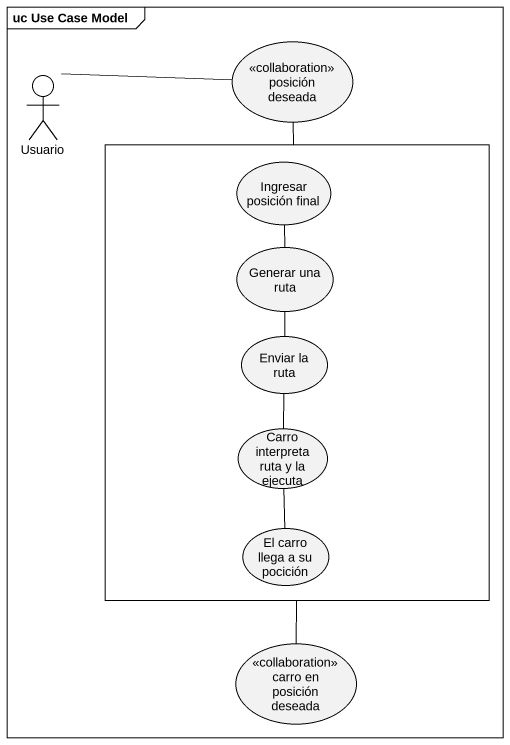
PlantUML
@startuml
mainframe uc Use Case Model
usecase "posición deseada" as posición_deseada <<collaboration>>
actor Usuario
rectangle " " as rectangle1 {
  usecase "Ingresar posición final" as Ingresar_posición_final
  usecase "Generar una ruta" as Generar_una_ruta
  usecase "Enviar la ruta" as Enviar_la_ruta
  usecase "Carro interpreta ruta y la ejecuta" as Carro_interpreta_ruta_y_la
  usecase "El carro llega a su pocición" as El_carro_llega_a_su_pocición
}
usecase "carro en posición deseada" as carro_en_posición_deseada <<collaboration>>
posición_deseada -- rectangle1
Usuario -right- posición_deseada
rectangle1 -- carro_en_posición_deseada
Ingresar_posición_final -- Generar_una_ruta
Generar_una_ruta -- Enviar_la_ruta
Enviar_la_ruta -- Carro_interpreta_ruta_y_la
Carro_interpreta_ruta_y_la -- El_carro_llega_a_su_pocición
@enduml
